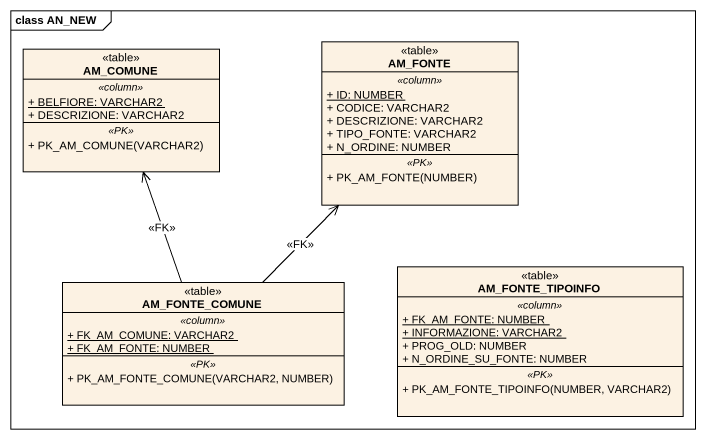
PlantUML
@startuml
mainframe class AN_NEW
hide circle
hide empty members
skinparam classAttributeIconSize 0
class AM_COMUNE <<table>> {
  .. <<column>> ..
  {static} + BELFIORE: VARCHAR2
  + DESCRIZIONE: VARCHAR2
  .. <<PK>> ..
  + PK_AM_COMUNE(VARCHAR2)
}
class AM_FONTE <<table>> {
  .. <<column>> ..
  {static} + ID: NUMBER
  + CODICE: VARCHAR2
  + DESCRIZIONE: VARCHAR2
  + TIPO_FONTE: VARCHAR2
  + N_ORDINE: NUMBER
  .. <<PK>> ..
  + PK_AM_FONTE(NUMBER)
}
class AM_FONTE_COMUNE <<table>> {
  .. <<column>> ..
  {static} + FK_AM_COMUNE: VARCHAR2
  {static} + FK_AM_FONTE: NUMBER
  .. <<PK>> ..
  + PK_AM_FONTE_COMUNE(VARCHAR2, NUMBER)
}
class AM_FONTE_TIPOINFO <<table>> {
  .. <<column>> ..
  {static} + FK_AM_FONTE: NUMBER
  {static} + INFORMAZIONE: VARCHAR2
  + PROG_OLD: NUMBER
  + N_ORDINE_SU_FONTE: NUMBER
  .. <<PK>> ..
  + PK_AM_FONTE_TIPOINFO(NUMBER, VARCHAR2)
}
AM_FONTE_COMUNE -up-> AM_COMUNE : <<FK>>
AM_FONTE_COMUNE -up-> AM_FONTE : <<FK>>
@enduml
